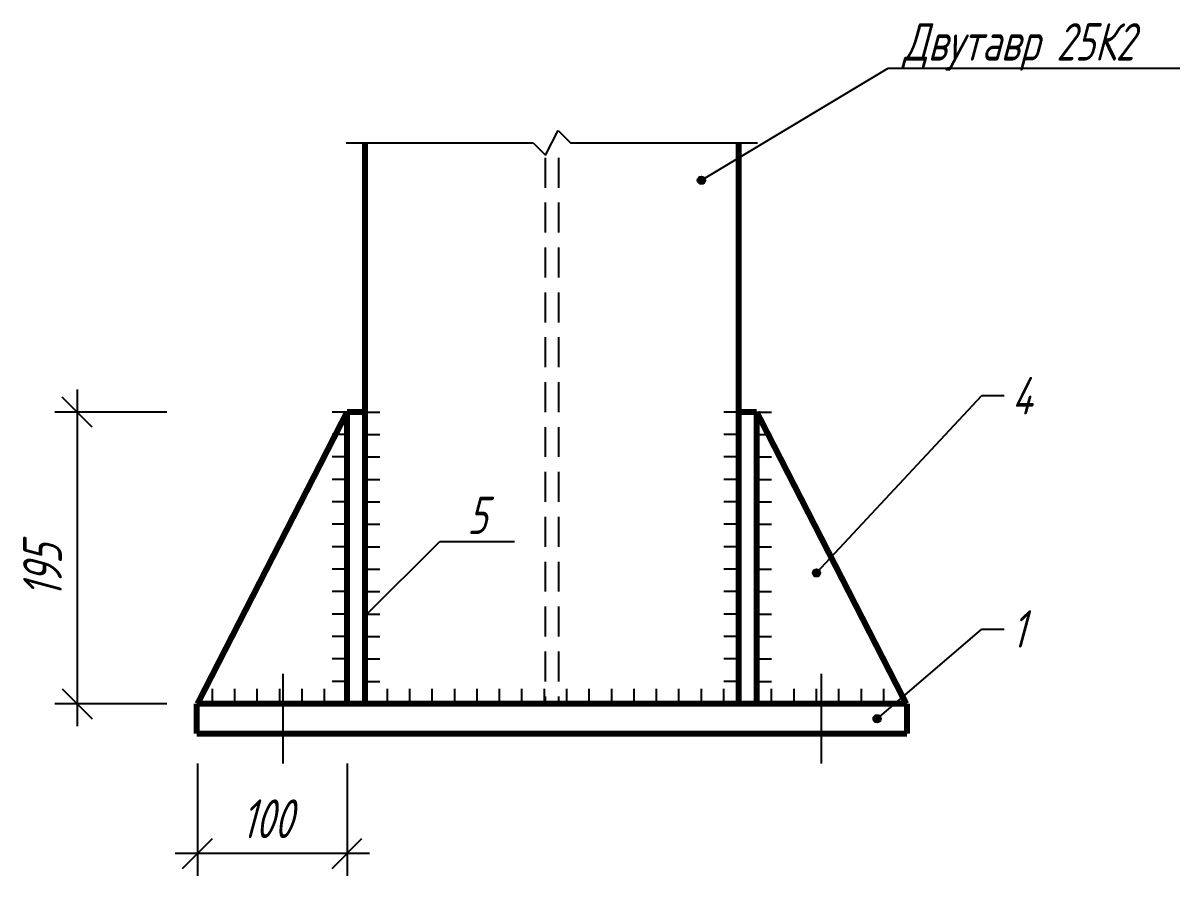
# Model space of a CAD drawing. Extents: x 0 to 420, y 0 to 297.
# Drawn here: x 203.8 to 281.1, y 169.6 to 226.6 of the extents above; entities that cross this region are included whole.
import ezdxf
from ezdxf.enums import TextEntityAlignment as Align

# ---------------------------------------------------------------- set-up
doc = ezdxf.new("R2010")
doc.units = 0
doc.header["$MEASUREMENT"] = 0
doc.linetypes.add('DASHED', pattern=[3, 2, -1])
doc.layers.get('DEFPOINTS').update_dxf_attribs({"linetype": 'CONTINUOUS'})
doc.layers.add('ВЫНОСКИ', color=7, linetype='CONTINUOUS')
doc.layers.add('РАЗМЕРЫ', color=7, linetype='CONTINUOUS')
doc.styles.add('SCADOFFICE', font='RomanS', dxfattribs={"width": 0.7, "oblique": 15, "height": 2.5})
doc.dimstyles.new('SCADOFFICE_DIM', dxfattribs={"dimtxt": 2.5, "dimasz": 2, "dimexe": 1.5, "dimexo": 2, "dimgap": 1, "dimtad": 1, "dimdec": 4, "dimlfac": 10, "dimdsep": 46, "dimtxsty": 'SCADOFFICE', "dimblk": 'OBLIQUE', "dimsah": 1, "dimcen": 2.5, "dimdle": 1.5, "dimclrd": 256, "dimclre": 256, "dimclrt": 256, "dimadec": 0, "dimazin": 0, "dimtfac": 1, "dimtdec": 4, "dimtmove": 2, "dimatfit": 3, "dimldrblk": 'OBLIQUE', "dimfxl": 1, "dimtolj": 1, "dimarcsym": 0})

# ---------------------------------------------------------------- blocks, each defined once
blk = doc.blocks.new('*U19')
at = {"layer": 'ВЫНОСКИ'}
for points in [[(248.875, 216.071), (248.87, 216.12), (248.875, 216.169)], [(248.889, 216.024), (248.875, 216.169), (248.889, 216.216)], [(248.875, 216.071), (248.875, 216.169), (248.889, 216.024)], [(248.912, 215.981), (248.889, 216.216), (248.912, 216.259)], [(248.889, 216.024), (248.889, 216.216), (248.912, 215.981)], [(248.943, 215.943), (248.912, 216.259), (248.943, 216.297)], [(248.912, 215.981), (248.912, 216.259), (248.943, 215.943)], [(248.981, 215.912), (248.943, 216.297), (248.981, 216.328)], [(248.943, 215.943), (248.943, 216.297), (248.981, 215.912)], [(249.024, 215.889), (248.981, 216.328), (249.024, 216.351)], [(248.981, 215.912), (248.981, 216.328), (249.024, 215.889)], [(249.071, 215.875), (249.024, 216.351), (249.071, 216.365)], [(249.024, 215.889), (249.024, 216.351), (249.071, 215.875)], [(249.12, 215.87), (249.071, 216.365), (249.12, 216.37)], [(249.071, 215.875), (249.071, 216.365), (249.12, 215.87)]]:
    blk.add_solid(points, dxfattribs=at)
at = {"layer": 'ВЫНОСКИ', "extrusion": (0, 0, -1)}
for points in [[(-249.12, 215.87), (-249.12, 216.37), (-249.169, 215.875)], [(-249.169, 215.875), (-249.12, 216.37), (-249.169, 216.365)], [(-249.169, 215.875), (-249.169, 216.365), (-249.216, 215.889)], [(-249.216, 215.889), (-249.169, 216.365), (-249.216, 216.351)], [(-249.216, 215.889), (-249.216, 216.351), (-249.259, 215.912)], [(-249.259, 215.912), (-249.216, 216.351), (-249.259, 216.328)], [(-249.259, 215.912), (-249.259, 216.328), (-249.297, 215.943)], [(-249.297, 215.943), (-249.259, 216.328), (-249.297, 216.297)], [(-249.297, 215.943), (-249.297, 216.297), (-249.328, 215.981)], [(-249.328, 215.981), (-249.297, 216.297), (-249.328, 216.259)], [(-249.328, 215.981), (-249.328, 216.259), (-249.351, 216.024)], [(-249.351, 216.024), (-249.328, 216.259), (-249.351, 216.216)], [(-249.351, 216.024), (-249.351, 216.216), (-249.365, 216.071)], [(-249.365, 216.071), (-249.351, 216.216), (-249.365, 216.169)], [(-249.365, 216.071), (-249.365, 216.169), (-249.37, 216.12)]]:
    blk.add_solid(points, dxfattribs=at)
blk = doc.blocks.new('*U20')
at = {"layer": 'ВЫНОСКИ'}
for points in [[(260.662, 179.981), (260.639, 180.216), (260.662, 180.259)], [(260.693, 179.943), (260.662, 180.259), (260.693, 180.297)], [(260.662, 179.981), (260.662, 180.259), (260.693, 179.943)], [(260.731, 179.912), (260.693, 180.297), (260.731, 180.328)], [(260.693, 179.943), (260.693, 180.297), (260.731, 179.912)], [(260.774, 179.889), (260.731, 180.328), (260.774, 180.351)], [(260.731, 179.912), (260.731, 180.328), (260.774, 179.889)], [(260.821, 179.875), (260.774, 180.351), (260.821, 180.365)], [(260.774, 179.889), (260.774, 180.351), (260.821, 179.875)], [(260.87, 179.87), (260.821, 180.365), (260.87, 180.37)], [(260.821, 179.875), (260.821, 180.365), (260.87, 179.87)], [(260.625, 180.071), (260.62, 180.12), (260.625, 180.169)], [(260.639, 180.024), (260.625, 180.169), (260.639, 180.216)], [(260.625, 180.071), (260.625, 180.169), (260.639, 180.024)], [(260.639, 180.024), (260.639, 180.216), (260.662, 179.981)]]:
    blk.add_solid(points, dxfattribs=at)
at = {"layer": 'ВЫНОСКИ', "extrusion": (0, 0, -1)}
for points in [[(-260.87, 179.87), (-260.87, 180.37), (-260.919, 179.875)], [(-260.919, 179.875), (-260.87, 180.37), (-260.919, 180.365)], [(-260.919, 179.875), (-260.919, 180.365), (-260.966, 179.889)], [(-260.966, 179.889), (-260.919, 180.365), (-260.966, 180.351)], [(-260.966, 179.889), (-260.966, 180.351), (-261.009, 179.912)], [(-261.009, 179.912), (-260.966, 180.351), (-261.009, 180.328)], [(-261.009, 179.912), (-261.009, 180.328), (-261.047, 179.943)], [(-261.047, 179.943), (-261.009, 180.328), (-261.047, 180.297)], [(-261.047, 179.943), (-261.047, 180.297), (-261.078, 179.981)], [(-261.078, 179.981), (-261.047, 180.297), (-261.078, 180.259)], [(-261.078, 179.981), (-261.078, 180.259), (-261.101, 180.024)], [(-261.101, 180.024), (-261.078, 180.259), (-261.101, 180.216)], [(-261.101, 180.024), (-261.101, 180.216), (-261.115, 180.071)], [(-261.115, 180.071), (-261.101, 180.216), (-261.115, 180.169)], [(-261.115, 180.071), (-261.115, 180.169), (-261.12, 180.12)]]:
    blk.add_solid(points, dxfattribs=at)
blk = doc.blocks.new('*U21')
at = {"layer": 'ВЫНОСКИ'}
for points in [[(256.575, 189.821), (256.57, 189.87), (256.575, 189.919)], [(256.589, 189.774), (256.575, 189.919), (256.589, 189.966)], [(256.575, 189.821), (256.575, 189.919), (256.589, 189.774)], [(256.612, 189.731), (256.589, 189.966), (256.612, 190.009)], [(256.589, 189.774), (256.589, 189.966), (256.612, 189.731)], [(256.643, 189.693), (256.612, 190.009), (256.643, 190.047)], [(256.612, 189.731), (256.612, 190.009), (256.643, 189.693)], [(256.681, 189.662), (256.643, 190.047), (256.681, 190.078)], [(256.643, 189.693), (256.643, 190.047), (256.681, 189.662)], [(256.724, 189.639), (256.681, 190.078), (256.724, 190.101)], [(256.681, 189.662), (256.681, 190.078), (256.724, 189.639)], [(256.771, 189.625), (256.724, 190.101), (256.771, 190.115)], [(256.724, 189.639), (256.724, 190.101), (256.771, 189.625)], [(256.82, 189.62), (256.771, 190.115), (256.82, 190.12)], [(256.771, 189.625), (256.771, 190.115), (256.82, 189.62)]]:
    blk.add_solid(points, dxfattribs=at)
at = {"layer": 'ВЫНОСКИ', "extrusion": (0, 0, -1)}
for points in [[(-256.82, 189.62), (-256.82, 190.12), (-256.869, 189.625)], [(-256.869, 189.625), (-256.82, 190.12), (-256.869, 190.115)], [(-256.869, 189.625), (-256.869, 190.115), (-256.916, 189.639)], [(-256.916, 189.639), (-256.869, 190.115), (-256.916, 190.101)], [(-256.916, 189.639), (-256.916, 190.101), (-256.959, 189.662)], [(-256.959, 189.662), (-256.916, 190.101), (-256.959, 190.078)], [(-256.959, 189.662), (-256.959, 190.078), (-256.997, 189.693)], [(-256.997, 189.693), (-256.959, 190.078), (-256.997, 190.047)], [(-256.997, 189.693), (-256.997, 190.047), (-257.028, 189.731)], [(-257.028, 189.731), (-256.997, 190.047), (-257.028, 190.009)], [(-257.028, 189.731), (-257.028, 190.009), (-257.051, 189.774)], [(-257.051, 189.774), (-257.028, 190.009), (-257.051, 189.966)], [(-257.051, 189.774), (-257.051, 189.966), (-257.065, 189.821)], [(-257.065, 189.821), (-257.051, 189.966), (-257.065, 189.919)], [(-257.065, 189.821), (-257.065, 189.919), (-257.07, 189.87)]]:
    blk.add_solid(points, dxfattribs=at)
blk = doc.blocks.new('_OBLIQUE')
at = {"layer": 'РАЗМЕРЫ', "color": 0, "linetype": 'ByBlock'}
blk.add_line((-0.5, -0.5), (0.5, 0.5), dxfattribs=at)
blk = doc.blocks.new('*D4')
at = {"layer": 'DEFPOINTS', "color": 0}
for p in [(215.37, 200.62), (207.37, 181.12), (215.37, 181.12)]:
    blk.add_point(p, dxfattribs=at)
at = {"layer": 'РАЗМЕРЫ'}
for p, q in [((207.37, 202.12), (207.37, 179.62)), ((213.37, 200.62), (205.87, 200.62)), ((213.37, 181.12), (205.87, 181.12))]:
    blk.add_line(p, q, dxfattribs=at)
at = {"layer": 'РАЗМЕРЫ', "xscale": 2, "yscale": 2, "zscale": 2}
for p, rotation in [((207.37, 200.62), 90), ((207.37, 181.12), 270)]:
    blk.add_blockref('_OBLIQUE', p, dxfattribs=dict(at, rotation=rotation))
at = {"layer": 'РАЗМЕРЫ', "style": 'SCADOFFICE', "oblique": 15, "width": 0.676148}
blk.add_text('195', height=2.58819, rotation=90, dxfattribs=at).set_placement((206.3475, 188.2135))
blk = doc.blocks.new('*D5')
at = {"layer": 'DEFPOINTS', "color": 0}
for p in [(215.42, 179.12), (225.42, 179.12), (215.42, 171.12)]:
    blk.add_point(p, dxfattribs=at)
at = {"layer": 'РАЗМЕРЫ'}
for p, q in [((215.42, 177.12), (215.42, 169.62)), ((225.42, 177.12), (225.42, 169.62)), ((226.92, 171.12), (213.92, 171.12))]:
    blk.add_line(p, q, dxfattribs=at)
at = {"layer": 'РАЗМЕРЫ', "xscale": 2, "yscale": 2, "zscale": 2}
for p in [(215.42, 171.12), (225.42, 171.12)]:
    blk.add_blockref('_OBLIQUE', p, dxfattribs=at)
at = {"layer": 'РАЗМЕРЫ', "style": 'SCADOFFICE', "oblique": 15, "width": 0.676148}
blk.add_text('100', height=2.58819, dxfattribs=at).set_placement((218.3635, 172.1425))

msp = doc.modelspace()

# ---------------------------------------------------------------- linework, layer by layer
at = {"layer": 'ВЫНОСКИ', "linetype": 'Continuous'}
for p, q in [((249.12, 216.12), (261.62, 223.62)), ((261.62, 223.62), (281.12, 223.62)), ((256.82, 189.87), (267.87, 201.72)), ((267.87, 201.72), (269.37, 201.72)), ((225.42, 200.62), (224.42, 200.62)), ((226.62, 200.62), (227.62, 200.62)), ((251.62, 200.62), (250.62, 200.62)), ((252.82, 200.62), (253.82, 200.62)), ((225.42, 199.12), (224.42, 199.12)), ((226.62, 199.12), (227.62, 199.12)), ((251.62, 199.12), (250.62, 199.12)), ((252.82, 199.12), (253.82, 199.12)), ((225.42, 197.62), (224.42, 197.62)), ((226.62, 197.62), (227.62, 197.62)), ((251.62, 197.62), (250.62, 197.62)), ((252.82, 197.62), (253.82, 197.62)), ((225.42, 196.12), (224.42, 196.12)), ((226.62, 196.12), (227.62, 196.12)), ((251.62, 196.12), (250.62, 196.12)), ((252.82, 196.12), (253.82, 196.12)), ((225.42, 194.62), (224.42, 194.62)), ((226.62, 194.62), (227.62, 194.62)), ((251.62, 194.62), (250.62, 194.62)), ((252.82, 194.62), (253.82, 194.62)), ((225.42, 193.12), (224.42, 193.12)), ((226.62, 193.12), (227.62, 193.12)), ((251.62, 193.12), (250.62, 193.12)), ((252.82, 193.12), (253.82, 193.12)), ((226.62, 186.97), (231.62, 191.97)), ((231.62, 191.97), (236.62, 191.97)), ((225.42, 191.62), (224.42, 191.62)), ((226.62, 191.62), (227.62, 191.62)), ((251.62, 191.62), (250.62, 191.62)), ((252.82, 191.62), (253.82, 191.62)), ((225.42, 190.12), (224.42, 190.12)), ((226.62, 190.12), (227.62, 190.12)), ((251.62, 190.12), (250.62, 190.12)), ((252.82, 190.12), (253.82, 190.12)), ((225.42, 188.62), (224.42, 188.62)), ((226.62, 188.62), (227.62, 188.62)), ((251.62, 188.62), (250.62, 188.62)), ((252.82, 188.62), (253.82, 188.62)), ((225.42, 187.12), (224.42, 187.12)), ((226.62, 187.12), (227.62, 187.12)), ((251.62, 187.12), (250.62, 187.12)), ((252.82, 187.12), (253.82, 187.12)), ((260.87, 180.12), (267.87, 186.12)), ((267.87, 186.12), (269.37, 186.12)), ((225.42, 185.62), (224.42, 185.62)), ((226.62, 185.62), (227.62, 185.62)), ((251.62, 185.62), (250.62, 185.62)), ((252.82, 185.62), (253.82, 185.62)), ((225.42, 184.12), (224.42, 184.12)), ((226.62, 184.12), (227.62, 184.12)), ((251.62, 184.12), (250.62, 184.12)), ((252.82, 184.12), (253.82, 184.12)), ((221.12, 183.12), (221.12, 177.12)), ((225.42, 182.62), (224.42, 182.62)), ((226.62, 182.62), (227.62, 182.62)), ((251.62, 182.62), (250.62, 182.62)), ((252.82, 182.62), (253.82, 182.62)), ((257.12, 183.12), (257.12, 177.12)), ((216.42, 181.12), (216.42, 182.12)), ((217.92, 181.12), (217.92, 182.12)), ((219.42, 181.12), (219.42, 182.12)), ((220.92, 181.12), (220.92, 182.12)), ((222.42, 181.12), (222.42, 182.12)), ((223.92, 181.12), (223.92, 182.12)), ((228.12, 181.12), (228.12, 182.12)), ((229.62, 181.12), (229.62, 182.12)), ((231.12, 181.12), (231.12, 182.12)), ((232.62, 181.12), (232.62, 182.12)), ((234.12, 181.12), (234.12, 182.12)), ((235.62, 181.12), (235.62, 182.12)), ((237.12, 181.12), (237.12, 182.12)), ((238.62, 181.12), (238.62, 182.12)), ((240.12, 181.12), (240.12, 182.12)), ((241.62, 181.12), (241.62, 182.12)), ((243.12, 181.12), (243.12, 182.12)), ((244.62, 181.12), (244.62, 182.12)), ((246.12, 181.12), (246.12, 182.12)), ((247.62, 181.12), (247.62, 182.12)), ((249.12, 181.12), (249.12, 182.12)), ((250.62, 181.12), (250.62, 182.12)), ((253.82, 181.12), (253.82, 182.12)), ((255.32, 181.12), (255.32, 182.12)), ((256.82, 181.12), (256.82, 182.12)), ((258.32, 181.12), (258.32, 182.12)), ((259.82, 181.12), (259.82, 182.12)), ((261.32, 181.12), (261.32, 182.12))]:
    msp.add_line(p, q, dxfattribs=at)
for centre in [(249.12, 216.12), (256.82, 189.87), (260.87, 180.12)]:
    msp.add_circle(centre, 0.25, dxfattribs=at)
at = {"layer": 'РАЗМЕРЫ', "linetype": 'Continuous'}
for p, q in [((238.703333, 217.786667), (239.536667, 219.453333)), ((239.536667, 219.453333), (240.37, 218.62)), ((225.37, 218.62), (237.87, 218.62)), ((237.87, 218.62), (238.703333, 217.786667)), ((240.37, 218.62), (252.87, 218.62))]:
    msp.add_line(p, q, dxfattribs=at)
at = {"layer": 'РАЗМЕРЫ', "linetype": 'DASHED'}
for p, q in [((238.67, 217.62), (238.67, 181.12)), ((239.57, 217.62), (239.57, 181.12))]:
    msp.add_line(p, q, dxfattribs=at)
at = {"layer": 'РАЗМЕРЫ', "linetype": 'Continuous', "const_width": 0.4}
for points in [[(226.62, 181.12), (226.62, 218.62)], [(251.62, 181.12), (251.62, 218.62)], [(215.42, 181.12), (225.42, 200.62)], [(225.42, 200.62), (226.62, 200.62)], [(225.42, 181.12), (225.42, 200.62)], [(226.62, 200.62), (226.62, 181.12)], [(251.62, 200.62), (252.82, 200.62)], [(251.62, 181.12), (251.62, 200.62)], [(252.82, 200.62), (252.82, 181.12)], [(252.82, 200.62), (262.82, 181.12)], [(215.37, 181.12), (262.87, 181.12)], [(215.37, 179.12), (215.37, 181.12)], [(226.62, 181.12), (225.42, 181.12)], [(252.82, 181.12), (251.62, 181.12)], [(262.87, 181.12), (262.87, 179.12)], [(262.87, 179.12), (215.37, 179.12)]]:
    msp.add_lwpolyline(points, dxfattribs=at)

# ---------------------------------------------------------------- block references
at = {"layer": 'ВЫНОСКИ'}
for name in ['*U19', '*U21', '*U20']:
    msp.add_blockref(name, (0, 0), dxfattribs=at)

# ---------------------------------------------------------------- texts
at = {"layer": 'ВЫНОСКИ', "style": 'SCADOFFICE', "oblique": 15, "width": 0.7}
for s, p in [('Двутавр 25К2', (262.62, 224.12)), ('4', (269.87, 200.47)), ('1', (269.87, 184.87))]:
    msp.add_text(s, height=2.5, dxfattribs=at).set_placement(p)
msp.add_text('5', height=2.5, dxfattribs=at).set_placement((234.12, 192.47), align=Align.CENTER)

# ---------------------------------------------------------------- dimensions: what is measured, and where the dimension line sits
at = {"layer": 'РАЗМЕРЫ'}
dim = msp.add_linear_dim(base=(207.37, 181.12), p1=(215.37, 200.62), p2=(215.37, 181.12), angle=90, dimstyle='SCADOFFICE_DIM', dxfattribs=at)
dim.commit()
dim.dimension.update_dxf_attribs({"geometry": '*D4', "text_midpoint": (207.37, 190.87)})
dim = msp.add_linear_dim(base=(215.42, 171.12), p1=(225.42, 179.12), p2=(215.42, 179.12), dimstyle='SCADOFFICE_DIM', dxfattribs=at)
dim.commit()
dim.dimension.update_dxf_attribs({"geometry": '*D5', "text_midpoint": (221.02, 171.12)})

doc.saveas('drawing.dxf')
